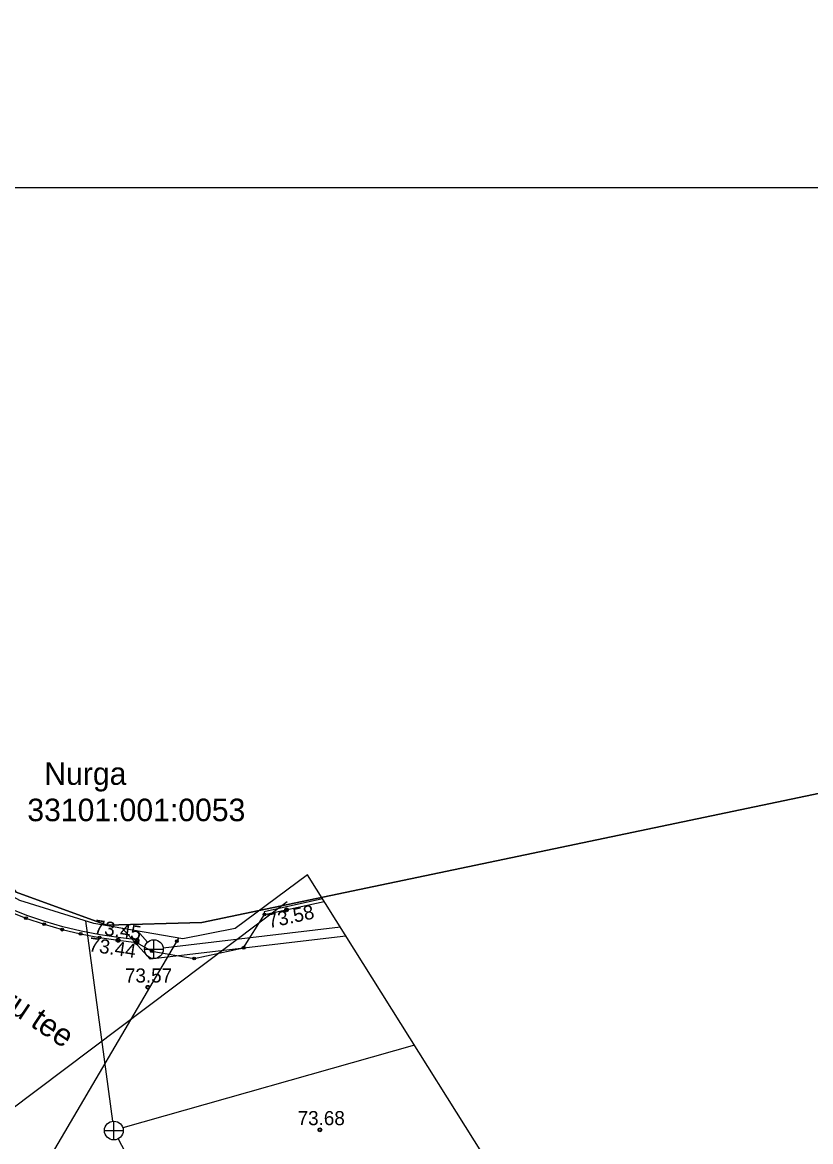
# Model space of a CAD drawing. Extents: x 634699 to 635425, y 6460026 to 6465351.
# Drawn here: x 635321.9 to 635363.9, y 6460937.5 to 6460997 of the extents above; entities that cross this region are included whole.
import ezdxf

# ---------------------------------------------------------------- set-up
doc = ezdxf.new("R2010")
doc.units = 0
for name, color, linetype in [('KKAEV', 7, 'Continuous'), ('KORGUS-EH2000', 7, 'Continuous'), ('KTRASS', 7, 'Continuous'), ('MOOTMPUNKT', 7, 'Continuous'), ('MOOTPIIR', 7, 'Continuous'), ('MPOHULIIN', 7, 'Continuous'), ('PIIR', 7, 'Continuous'), ('SKTRASS', 7, 'Continuous'), ('TEE', 7, 'Continuous'), ('VORMISTUS', 7, 'Continuous'), ('VTRASS', 7, 'Continuous')]:
    doc.layers.add(name, color=color, linetype=linetype)

msp = doc.modelspace()

# ---------------------------------------------------------------- linework, layer by layer
at = {"layer": 'KKAEV'}
for p, q in [((635328.93, 6460947.23), (635328.93, 6460948.23)), ((635328.43, 6460947.73), (635329.43, 6460947.73)), ((635326.8, 6460937.58), (635326.8, 6460938.58)), ((635326.3, 6460938.08), (635327.3, 6460938.08))]:
    msp.add_line(p, q, dxfattribs=at)
for centre in [(635328.93, 6460947.73), (635326.8, 6460938.08)]:
    msp.add_circle(centre, 0.5, dxfattribs=at)
at = {"layer": 'KORGUS-EH2000'}
for centre in [(635335.992, 6460949.826), (635327.023, 6460948.203), (635328.014, 6460948.086), (635328.036, 6460948.195), (635328.609, 6460945.706), (635337.764, 6460938.116)]:
    msp.add_circle(centre, 0.1, dxfattribs=at)
at = {"layer": 'KTRASS'}
for points in [[(635325.289, 6460949.241), (635326.733, 6460938.576)], [(635328.595, 6460948.101), (635328.05, 6460948.704)], [(635338.854, 6460948.9), (635329.427, 6460947.789)], [(635342.792, 6460942.63), (635327.281, 6460938.217)], [(635327.034, 6460937.638), (635348.261, 6460897.402)]]:
    msp.add_lwpolyline(points, dxfattribs=at)
at = {"layer": 'MOOTMPUNKT'}
for centre in [(635335.992, 6460949.826), (635322.123, 6460949.382), (635323.089, 6460949.063), (635334.819, 6460949.576), (635324.053, 6460948.77), (635325.034, 6460948.547), (635326.038, 6460948.35), (635327.023, 6460948.203), (635328.014, 6460948.086), (635328.036, 6460948.195), (635330.151, 6460948.156), (635328.818, 6460947.626), (635333.704, 6460947.809), (635331.078, 6460947.23), (635328.609, 6460945.706), (635337.764, 6460938.116)]:
    msp.add_circle(centre, 0.075, dxfattribs=at)
at = {"layer": 'MOOTPIIR'}
msp.add_lwpolyline([(635344.704, 6460883.671), (635357.814, 6460891.61), (635363.081, 6460897.09), (635361.435, 6460901.219), (635358.173, 6460915.012), (635350.962, 6460929.622), (635337.103, 6460951.689), (635333.247, 6460948.826), (635330.476, 6460948.286), (635325.743, 6460949.101), (635321.794, 6460950.317), (635318.532, 6460952.134), (635315.455, 6460954.956), (635310.717, 6460960.976), (635307.454, 6460965.235), (635296.603, 6460957.755), (635287.703, 6460924.885), (635281.985, 6460895.14), (635295.123, 6460892.868)], close=True, dxfattribs=at)
at = {"layer": 'MPOHULIIN'}
msp.add_lwpolyline([(635315.26, 6460934.647), (635336.03, 6460950.276)], dxfattribs=at)
at = {"layer": 'PIIR'}
msp.add_lwpolyline([(635334.3, 6461068.8), (635389.48, 6461069.18), (635380.47, 6460960.35), (635371.23, 6460957.46), (635331.49, 6460949.15), (635326.43, 6460949.01), (635321.61, 6460950.77), (635317.56, 6460955.9), (635314.19, 6460961.28), (635311.69, 6460968.08), (635311.19, 6460971.35), (635314.56, 6460986.69), (635325.21, 6461033.53), (635332.75, 6461069.12)], close=True, dxfattribs=at)
msp.add_lwpolyline([(635388.81, 6460841.1), (635372.77, 6460868.3), (635355.67, 6460895.26), (635346.9, 6460906.81), (635340.1, 6460914.81), (635316.11, 6460939.45), (635311.8, 6460942.78), (635308.86, 6460944.28), (635304.73, 6460943.36), (635311.19, 6460971.35), (635311.69, 6460968.08), (635314.19, 6460961.28), (635317.56, 6460955.9), (635321.61, 6460950.77), (635326.43, 6460949.01), (635331.49, 6460949.15), (635371.23, 6460957.46), (635370.99, 6460930.5), (635370.64, 6460890.96), (635416, 6460816.81)], dxfattribs=at)
at = {"layer": 'SKTRASS'}
msp.add_lwpolyline([(635322.641, 6460935.368), (635330.25, 6460948.325)], dxfattribs=at)
at = {"layer": 'TEE'}
for points in [[(635337.911, 6460950.402), (635334.792, 6460949.715), (635334.824, 6460949.569), (635337.996, 6460950.267)], [(635321.187, 6460949.75), (635322.123, 6460949.382), (635323.089, 6460949.063), (635324.053, 6460948.77), (635325.034, 6460948.547), (635326.038, 6460948.35), (635327.023, 6460948.203), (635328.014, 6460948.086), (635328.032, 6460948.235), (635327.026, 6460948.354), (635326.064, 6460948.498), (635325.065, 6460948.694), (635324.091, 6460948.915), (635323.134, 6460949.206), (635322.174, 6460949.523), (635321.244, 6460949.889)], [(635328.014, 6460948.086), (635328.818, 6460947.626), (635331.078, 6460947.23), (635333.704, 6460947.809), (635334.824, 6460949.569)]]:
    msp.add_lwpolyline(points, dxfattribs=at)
at = {"layer": 'VORMISTUS'}
msp.add_lwpolyline([(635366.143, 6460845.758), (635273.643, 6460845.758), (635273.643, 6460988.258), (635366.143, 6460988.258), (635366.143, 6460845.758)], dxfattribs=at)
at = {"layer": 'VTRASS'}
msp.add_lwpolyline([(635339.149, 6460948.431), (635328.733, 6460947.203), (635327.249, 6460948.842)], dxfattribs=at)

# ---------------------------------------------------------------- texts
at = {"layer": 'KORGUS-EH2000'}
for s, rotation, p in [('73.58', 12.38497, (635335.064, 6460948.84)), ('73.45', 351.66737, (635325.709, 6460948.569)), ('73.44', 351.40476, (635325.431, 6460947.627))]:
    msp.add_text(s, height=0.75, rotation=rotation, dxfattribs=at).set_placement(p)
for s, p in [('73.57', (635327.39, 6460945.956)), ('73.68', (635336.58, 6460938.366))]:
    msp.add_text(s, height=0.75, dxfattribs=at).set_placement(p)
at = {"layer": 'PIIR'}
for s, p in [('Nurga', (635323.099, 6460956.475)), ('33101:001:0053', (635322.196, 6460954.54))]:
    msp.add_text(s, height=1.2, dxfattribs=at).set_placement(p)
at = {"layer": 'TEE'}
msp.add_text('Annikoru tee', height=1.2, rotation=326.29745, dxfattribs=at).set_placement((635316.662, 6460947.432))

doc.saveas('drawing.dxf')
